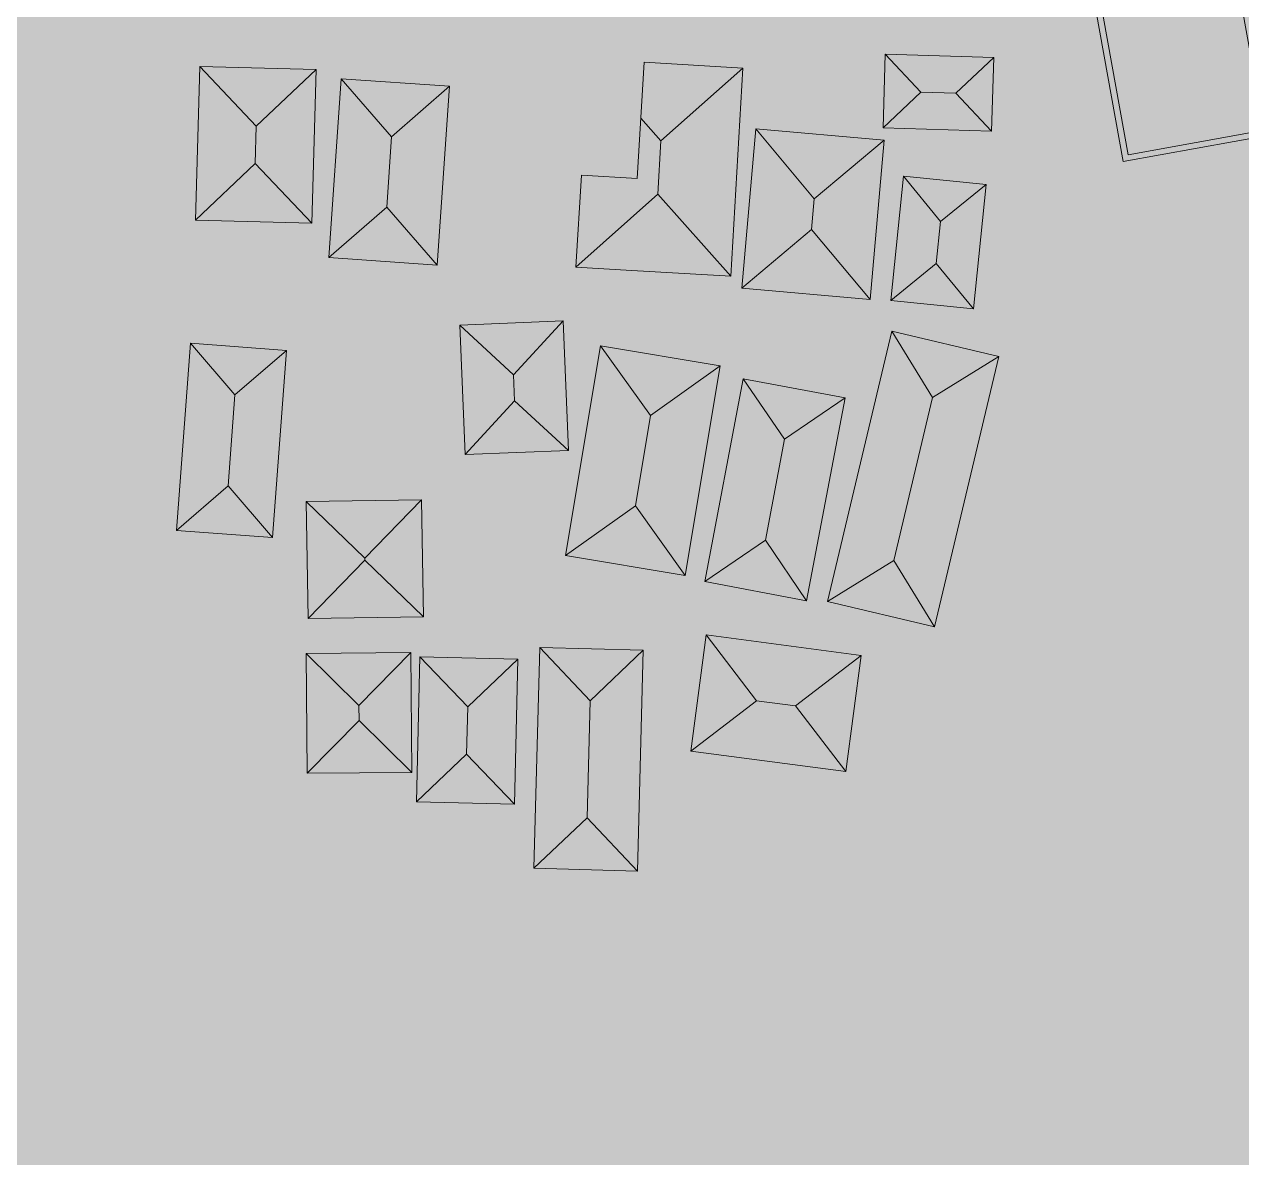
# Model space of a CAD drawing. Header units: metres. Extents: x 305909 to 307171, y 9156037 to 9156671.
# Drawn here: x 306395.1 to 306487.2, y 9156173.2 to 9156258.9 of the extents above; entities that cross this region are included whole.
import ezdxf

# ---------------------------------------------------------------- set-up
doc = ezdxf.new("R2010")
doc.units = ezdxf.units.M
for name, color, linetype, lineweight, true_color in [('B-BANGUNAN_PENDIDIKAN', 7, 'Continuous', 13, 0x78aadc), ('B-BANGUNAN_PERMUKIMAN', 7, 'Continuous', 13, 0xf0cd8c), ('B-BAYANGAN', 7, 'Continuous', 0, 0x76786c), ('Z-R', 7, 'Continuous', 0, 0xfaf4e6), ('Z-SPU-1', 7, 'Continuous', 0, 0xd6e6f7)]:
    doc.layers.add(name, color=color, linetype=linetype, lineweight=lineweight, true_color=true_color)

msp = doc.modelspace()

# ---------------------------------------------------------------- hatches: boundary and pattern name
at = {"layer": 'B-BANGUNAN_PENDIDIKAN', "true_color": 0x6290c6}
h = msp.add_hatch(color=153, dxfattribs=at)
h.dxf.hatch_style = 1
h.paths.add_polyline_path([(306489.414, 9156250.526), (306478.223, 9156248.509), (306471.211, 9156287.403), (306482.402, 9156289.42), (306488.86, 9156290.584), (306491.055, 9156278.409), (306484.598, 9156277.245), (306489.414, 9156250.526)])
at = {"layer": 'B-BANGUNAN_PERMUKIMAN', "true_color": 0xed9467}
h = msp.add_hatch(color=21, dxfattribs=at)
h.dxf.hatch_style = 1
h.paths.add_polyline_path([(306443.239, 9156250.075), (306441.714, 9156251.791), (306441.963, 9156256.026), (306449.439, 9156255.586), (306443.239, 9156250.075)])
at = {"layer": 'B-BANGUNAN_PERMUKIMAN', "true_color": 0xec9366}
h = msp.add_hatch(color=33, dxfattribs=at)
h.dxf.hatch_style = 1
h.paths.add_polyline_path([(306460.212, 9156256.627), (306462.914, 9156253.757), (306460.044, 9156251.056), (306460.043, 9156251.056), (306460.16, 9156254.909), (306460.212, 9156256.627)])
at = {"layer": 'B-BANGUNAN_PERMUKIMAN', "true_color": 0xeb9266}
h = msp.add_hatch(color=33, dxfattribs=at)
h.dxf.hatch_style = 1
h.paths.add_polyline_path([(306468.424, 9156256.379), (306468.424, 9156256.379), (306465.554, 9156253.677), (306462.914, 9156253.757), (306460.212, 9156256.627), (306468.424, 9156256.379)])
at = {"layer": 'B-BANGUNAN_PERMUKIMAN', "true_color": 0xbb7451}
h = msp.add_hatch(color=23, dxfattribs=at)
h.dxf.hatch_style = 1
h.paths.add_polyline_path([(306465.554, 9156253.677), (306468.424, 9156256.379), (306468.256, 9156250.807), (306465.554, 9156253.677)])
at = {"layer": 'B-BANGUNAN_PERMUKIMAN', "true_color": 0xec9366}
h = msp.add_hatch(color=33, dxfattribs=at)
h.dxf.hatch_style = 1
h.paths.add_polyline_path([(306408.33, 9156255.712), (306412.61, 9156251.187), (306412.532, 9156248.371), (306408.007, 9156244.091), (306408.33, 9156255.712)])
at = {"layer": 'B-BANGUNAN_PERMUKIMAN', "true_color": 0xeb9266}
h = msp.add_hatch(color=33, dxfattribs=at)
h.dxf.hatch_style = 1
h.paths.add_polyline_path([(306412.61, 9156251.187), (306408.33, 9156255.712), (306417.135, 9156255.468), (306417.135, 9156255.468), (306412.61, 9156251.187)])
at = {"layer": 'B-BANGUNAN_PERMUKIMAN', "true_color": 0xbb7451}
h = msp.add_hatch(color=23, dxfattribs=at)
h.dxf.hatch_style = 1
h.paths.add_polyline_path([(306416.812, 9156243.846), (306416.812, 9156243.846), (306412.532, 9156248.371), (306412.61, 9156251.187), (306417.135, 9156255.468), (306416.884, 9156246.432), (306416.812, 9156243.846)])
at = {"layer": 'B-BANGUNAN_PERMUKIMAN', "true_color": 0xc37954}
h = msp.add_hatch(color=23, dxfattribs=at)
h.dxf.hatch_style = 1
h.paths.add_polyline_path([(306448.513, 9156239.843), (306443.002, 9156246.043), (306443.239, 9156250.075), (306449.439, 9156255.586), (306448.513, 9156239.843)])
at = {"layer": 'B-BANGUNAN_PERMUKIMAN', "true_color": 0xed9367}
h = msp.add_hatch(color=21, dxfattribs=at)
h.dxf.hatch_style = 1
h.paths.add_polyline_path([(306422.849, 9156250.39), (306422.486, 9156245.072), (306418.103, 9156241.248), (306419.025, 9156254.772), (306422.849, 9156250.39)])
at = {"layer": 'B-BANGUNAN_PERMUKIMAN', "true_color": 0xea9165}
h = msp.add_hatch(color=33, dxfattribs=at)
h.dxf.hatch_style = 1
h.paths.add_polyline_path([(306422.849, 9156250.39), (306419.025, 9156254.772), (306419.025, 9156254.773), (306427.231, 9156254.213), (306422.849, 9156250.39)])
at = {"layer": 'B-BANGUNAN_PERMUKIMAN', "true_color": 0xba7450}
h = msp.add_hatch(color=23, dxfattribs=at)
h.dxf.hatch_style = 1
h.paths.add_polyline_path([(306426.309, 9156240.689), (306422.486, 9156245.072), (306422.849, 9156250.39), (306427.231, 9156254.213), (306427.231, 9156254.213), (306426.309, 9156240.689)])
at = {"layer": 'B-BANGUNAN_PERMUKIMAN', "true_color": 0xbc7551}
h = msp.add_hatch(color=23, dxfattribs=at)
h.dxf.hatch_style = 1
h.paths.add_polyline_path([(306462.914, 9156253.757), (306465.554, 9156253.677), (306468.256, 9156250.807), (306460.044, 9156251.056), (306462.914, 9156253.757)])
at = {"layer": 'B-BANGUNAN_PERMUKIMAN', "true_color": 0xf19668}
h = msp.add_hatch(color=21, dxfattribs=at)
h.dxf.hatch_style = 1
h.paths.add_polyline_path([(306443.239, 9156250.075), (306443.002, 9156246.043), (306436.803, 9156240.532), (306437.212, 9156247.488), (306441.446, 9156247.239), (306441.714, 9156251.791), (306443.239, 9156250.075)])
at = {"layer": 'B-BANGUNAN_PERMUKIMAN', "true_color": 0xed9467}
h = msp.add_hatch(color=21, dxfattribs=at)
h.dxf.hatch_style = 1
h.paths.add_polyline_path([(306454.843, 9156245.704), (306454.637, 9156243.369), (306449.359, 9156238.943), (306449.359, 9156238.943), (306450.418, 9156250.982), (306454.843, 9156245.704)])
at = {"layer": 'B-BANGUNAN_PERMUKIMAN', "true_color": 0xe99165}
h = msp.add_hatch(color=33, dxfattribs=at)
h.dxf.hatch_style = 1
h.paths.add_polyline_path([(306454.843, 9156245.704), (306450.418, 9156250.982), (306450.418, 9156250.982), (306460.121, 9156250.129), (306454.843, 9156245.704)])
at = {"layer": 'B-BANGUNAN_PERMUKIMAN', "true_color": 0xba7350}
h = msp.add_hatch(color=23, dxfattribs=at)
h.dxf.hatch_style = 1
h.paths.add_polyline_path([(306459.062, 9156238.091), (306454.637, 9156243.369), (306454.843, 9156245.704), (306460.121, 9156250.129), (306459.062, 9156238.091)])
at = {"layer": 'B-BANGUNAN_PERMUKIMAN', "true_color": 0xbc7551}
h = msp.add_hatch(color=23, dxfattribs=at)
h.dxf.hatch_style = 1
h.paths.add_polyline_path([(306412.532, 9156248.371), (306416.812, 9156243.846), (306408.007, 9156244.091), (306412.532, 9156248.371)])
at = {"layer": 'B-BANGUNAN_PERMUKIMAN', "true_color": 0xee9467}
h = msp.add_hatch(color=21, dxfattribs=at)
h.dxf.hatch_style = 1
h.paths.add_polyline_path([(306461.593, 9156247.409), (306464.397, 9156243.969), (306464.075, 9156240.805), (306460.636, 9156238.001), (306460.636, 9156238.001), (306461.593, 9156247.409)])
at = {"layer": 'B-BANGUNAN_PERMUKIMAN', "true_color": 0xe99165}
h = msp.add_hatch(color=33, dxfattribs=at)
h.dxf.hatch_style = 1
h.paths.add_polyline_path([(306467.837, 9156246.774), (306464.397, 9156243.969), (306461.593, 9156247.409), (306467.837, 9156246.774)])
at = {"layer": 'B-BANGUNAN_PERMUKIMAN', "true_color": 0xc27954}
h = msp.add_hatch(color=23, dxfattribs=at)
h.dxf.hatch_style = 1
h.paths.add_polyline_path([(306443.002, 9156246.043), (306448.513, 9156239.843), (306441.037, 9156240.283), (306436.803, 9156240.532), (306436.803, 9156240.532), (306443.002, 9156246.043)])
at = {"layer": 'B-BANGUNAN_PERMUKIMAN', "true_color": 0xb97350}
h = msp.add_hatch(color=23, dxfattribs=at)
h.dxf.hatch_style = 1
h.paths.add_polyline_path([(306464.075, 9156240.805), (306464.397, 9156243.969), (306467.837, 9156246.774), (306466.88, 9156237.366), (306464.075, 9156240.805)])
at = {"layer": 'B-BANGUNAN_PERMUKIMAN', "true_color": 0xbd7652}
h = msp.add_hatch(color=23, dxfattribs=at)
h.dxf.hatch_style = 1
h.paths.add_polyline_path([(306422.486, 9156245.072), (306426.309, 9156240.689), (306418.103, 9156241.248), (306422.486, 9156245.072)])
at = {"layer": 'B-BANGUNAN_PERMUKIMAN', "true_color": 0xbe7652}
h = msp.add_hatch(color=23, dxfattribs=at)
h.dxf.hatch_style = 1
h.paths.add_polyline_path([(306454.637, 9156243.369), (306459.062, 9156238.091), (306449.359, 9156238.943), (306454.637, 9156243.369)])
h = msp.add_hatch(color=23, dxfattribs=at)
h.dxf.hatch_style = 1
h.paths.add_polyline_path([(306464.075, 9156240.805), (306466.88, 9156237.366), (306466.88, 9156237.366), (306460.636, 9156238.001), (306464.075, 9156240.805)])
at = {"layer": 'B-BANGUNAN_PERMUKIMAN', "true_color": 0xec9366}
h = msp.add_hatch(color=33, dxfattribs=at)
h.dxf.hatch_style = 1
h.paths.add_polyline_path([(306432.086, 9156232.386), (306428.015, 9156236.139), (306435.839, 9156236.456), (306435.839, 9156236.456), (306432.086, 9156232.386)])
at = {"layer": 'B-BANGUNAN_PERMUKIMAN', "true_color": 0xea9265}
h = msp.add_hatch(color=33, dxfattribs=at)
h.dxf.hatch_style = 1
h.paths.add_polyline_path([(306428.015, 9156236.139), (306432.086, 9156232.386), (306432.165, 9156230.421), (306428.412, 9156226.35), (306428.015, 9156236.139)])
at = {"layer": 'B-BANGUNAN_PERMUKIMAN', "true_color": 0xbd7552}
h = msp.add_hatch(color=23, dxfattribs=at)
h.dxf.hatch_style = 1
h.paths.add_polyline_path([(306432.165, 9156230.421), (306432.086, 9156232.386), (306435.839, 9156236.456), (306436.236, 9156226.667), (306432.165, 9156230.421)])
at = {"layer": 'B-BANGUNAN_PERMUKIMAN', "true_color": 0xf09568}
h = msp.add_hatch(color=21, dxfattribs=at)
h.dxf.hatch_style = 1
h.paths.add_polyline_path([(306460.703, 9156235.684), (306463.792, 9156230.669), (306460.857, 9156218.325), (306455.843, 9156215.237), (306460.703, 9156235.684)])
at = {"layer": 'B-BANGUNAN_PERMUKIMAN', "true_color": 0xe58f63}
h = msp.add_hatch(color=33, dxfattribs=at)
h.dxf.hatch_style = 1
h.paths.add_polyline_path([(306463.792, 9156230.669), (306460.703, 9156235.684), (306468.806, 9156233.758), (306468.806, 9156233.757), (306463.792, 9156230.669)])
at = {"layer": 'B-BANGUNAN_PERMUKIMAN', "true_color": 0xed9467}
h = msp.add_hatch(color=21, dxfattribs=at)
h.dxf.hatch_style = 1
h.paths.add_polyline_path([(306407.637, 9156234.773), (306407.637, 9156234.773), (306410.993, 9156230.874), (306410.478, 9156223.974), (306406.579, 9156220.617), (306406.579, 9156220.617), (306407.637, 9156234.773)])
at = {"layer": 'B-BANGUNAN_PERMUKIMAN', "true_color": 0xea9165}
h = msp.add_hatch(color=33, dxfattribs=at)
h.dxf.hatch_style = 1
h.paths.add_polyline_path([(306410.993, 9156230.874), (306407.637, 9156234.773), (306414.892, 9156234.23), (306410.993, 9156230.874)])
at = {"layer": 'B-BANGUNAN_PERMUKIMAN', "true_color": 0xba7350}
h = msp.add_hatch(color=23, dxfattribs=at)
h.dxf.hatch_style = 1
h.paths.add_polyline_path([(306413.834, 9156220.075), (306410.478, 9156223.974), (306410.993, 9156230.874), (306414.892, 9156234.23), (306413.834, 9156220.075)])
at = {"layer": 'B-BANGUNAN_PERMUKIMAN', "true_color": 0xef9567}
h = msp.add_hatch(color=21, dxfattribs=at)
h.dxf.hatch_style = 1
h.paths.add_polyline_path([(306442.438, 9156229.298), (306441.301, 9156222.476), (306436.02, 9156218.704), (306438.666, 9156234.579), (306438.666, 9156234.579), (306442.438, 9156229.298)])
at = {"layer": 'B-BANGUNAN_PERMUKIMAN', "true_color": 0xe79064}
h = msp.add_hatch(color=33, dxfattribs=at)
h.dxf.hatch_style = 1
h.paths.add_polyline_path([(306442.438, 9156229.298), (306438.666, 9156234.579), (306447.719, 9156233.07), (306442.438, 9156229.298)])
at = {"layer": 'B-BANGUNAN_PERMUKIMAN', "true_color": 0xb87250}
h = msp.add_hatch(color=35, dxfattribs=at)
h.dxf.hatch_style = 1
h.paths.add_polyline_path([(306445.073, 9156217.195), (306441.301, 9156222.476), (306442.438, 9156229.298), (306447.719, 9156233.07), (306445.073, 9156217.195)])
at = {"layer": 'B-BANGUNAN_PERMUKIMAN', "true_color": 0xb7724f}
h = msp.add_hatch(color=35, dxfattribs=at)
h.dxf.hatch_style = 1
h.paths.add_polyline_path([(306460.857, 9156218.325), (306463.792, 9156230.669), (306468.806, 9156233.757), (306463.945, 9156213.31), (306460.857, 9156218.325)])
at = {"layer": 'B-BANGUNAN_PERMUKIMAN', "true_color": 0xf09568}
h = msp.add_hatch(color=21, dxfattribs=at)
h.dxf.hatch_style = 1
h.paths.add_polyline_path([(306449.466, 9156232.091), (306452.587, 9156227.508), (306451.138, 9156219.867), (306446.555, 9156216.745), (306449.466, 9156232.091)])
at = {"layer": 'B-BANGUNAN_PERMUKIMAN', "true_color": 0xe78f64}
h = msp.add_hatch(color=33, dxfattribs=at)
h.dxf.hatch_style = 1
h.paths.add_polyline_path([(306452.587, 9156227.508), (306449.466, 9156232.091), (306450.877, 9156231.823), (306457.169, 9156230.63), (306457.169, 9156230.629), (306452.587, 9156227.508)])
at = {"layer": 'B-BANGUNAN_PERMUKIMAN', "true_color": 0xbb7451}
h = msp.add_hatch(color=23, dxfattribs=at)
h.dxf.hatch_style = 1
h.paths.add_polyline_path([(306432.165, 9156230.421), (306436.236, 9156226.667), (306436.236, 9156226.667), (306428.412, 9156226.35), (306432.165, 9156230.421)])
at = {"layer": 'B-BANGUNAN_PERMUKIMAN', "true_color": 0xb7724f}
h = msp.add_hatch(color=35, dxfattribs=at)
h.dxf.hatch_style = 1
h.paths.add_polyline_path([(306451.138, 9156219.867), (306452.587, 9156227.508), (306457.169, 9156230.629), (306454.259, 9156215.284), (306451.138, 9156219.867)])
at = {"layer": 'B-BANGUNAN_PERMUKIMAN', "true_color": 0xbd7652}
h = msp.add_hatch(color=23, dxfattribs=at)
h.dxf.hatch_style = 1
h.paths.add_polyline_path([(306410.478, 9156223.974), (306413.834, 9156220.075), (306406.579, 9156220.617), (306410.478, 9156223.974)])
at = {"layer": 'B-BANGUNAN_PERMUKIMAN', "true_color": 0xec9366}
h = msp.add_hatch(color=33, dxfattribs=at)
h.dxf.hatch_style = 1
h.paths.add_polyline_path([(306425.123, 9156222.936), (306420.823, 9156218.505), (306416.392, 9156222.806), (306425.123, 9156222.936)])
at = {"layer": 'B-BANGUNAN_PERMUKIMAN', "true_color": 0xbc7551}
h = msp.add_hatch(color=23, dxfattribs=at)
h.dxf.hatch_style = 1
h.paths.add_polyline_path([(306425.256, 9156214.073), (306420.825, 9156218.373), (306420.823, 9156218.505), (306425.123, 9156222.936), (306425.256, 9156214.073)])
at = {"layer": 'B-BANGUNAN_PERMUKIMAN', "true_color": 0xeb9266}
h = msp.add_hatch(color=33, dxfattribs=at)
h.dxf.hatch_style = 1
h.paths.add_polyline_path([(306420.823, 9156218.505), (306420.825, 9156218.373), (306416.525, 9156213.942), (306416.525, 9156213.942), (306416.392, 9156222.806), (306420.823, 9156218.505)])
at = {"layer": 'B-BANGUNAN_PERMUKIMAN', "true_color": 0xc07753}
h = msp.add_hatch(color=23, dxfattribs=at)
h.dxf.hatch_style = 1
h.paths.add_polyline_path([(306436.02, 9156218.704), (306436.02, 9156218.704), (306441.301, 9156222.476), (306445.073, 9156217.195), (306436.02, 9156218.704)])
at = {"layer": 'B-BANGUNAN_PERMUKIMAN', "true_color": 0xc07853}
h = msp.add_hatch(color=23, dxfattribs=at)
h.dxf.hatch_style = 1
h.paths.add_polyline_path([(306451.138, 9156219.867), (306454.259, 9156215.284), (306454.259, 9156215.284), (306446.555, 9156216.745), (306451.138, 9156219.867)])
at = {"layer": 'B-BANGUNAN_PERMUKIMAN', "true_color": 0xbb7451}
h = msp.add_hatch(color=23, dxfattribs=at)
h.dxf.hatch_style = 1
h.paths.add_polyline_path([(306420.825, 9156218.373), (306425.256, 9156214.073), (306416.525, 9156213.942), (306420.825, 9156218.373)])
at = {"layer": 'B-BANGUNAN_PERMUKIMAN', "true_color": 0xc27854}
h = msp.add_hatch(color=23, dxfattribs=at)
h.dxf.hatch_style = 1
h.paths.add_polyline_path([(306460.857, 9156218.325), (306463.945, 9156213.31), (306455.843, 9156215.237), (306460.857, 9156218.325)])
at = {"layer": 'B-BANGUNAN_PERMUKIMAN', "true_color": 0xee9467}
h = msp.add_hatch(color=21, dxfattribs=at)
h.dxf.hatch_style = 1
h.paths.add_polyline_path([(306450.475, 9156207.732), (306445.502, 9156203.923), (306446.666, 9156212.706), (306450.475, 9156207.732)])
at = {"layer": 'B-BANGUNAN_PERMUKIMAN', "true_color": 0xe89064}
h = msp.add_hatch(color=33, dxfattribs=at)
h.dxf.hatch_style = 1
h.paths.add_polyline_path([(306458.397, 9156211.152), (306453.423, 9156207.342), (306450.475, 9156207.732), (306446.666, 9156212.706), (306446.666, 9156212.707), (306458.397, 9156211.152)])
at = {"layer": 'B-BANGUNAN_PERMUKIMAN', "true_color": 0xec9366}
h = msp.add_hatch(color=33, dxfattribs=at)
h.dxf.hatch_style = 1
h.paths.add_polyline_path([(306420.384, 9156207.379), (306416.389, 9156211.313), (306424.318, 9156211.374), (306420.384, 9156207.379)])
at = {"layer": 'B-BANGUNAN_PERMUKIMAN', "true_color": 0xeb9266}
h = msp.add_hatch(color=33, dxfattribs=at)
h.dxf.hatch_style = 1
h.paths.add_polyline_path([(306420.384, 9156207.379), (306420.393, 9156206.241), (306416.46, 9156202.246), (306416.389, 9156211.313), (306420.384, 9156207.379)])
at = {"layer": 'B-BANGUNAN_PERMUKIMAN', "true_color": 0xbc7551}
h = msp.add_hatch(color=23, dxfattribs=at)
h.dxf.hatch_style = 1
h.paths.add_polyline_path([(306424.388, 9156202.307), (306420.393, 9156206.241), (306420.384, 9156207.379), (306424.318, 9156211.374), (306424.318, 9156211.374), (306424.388, 9156202.307)])
at = {"layer": 'B-BANGUNAN_PERMUKIMAN', "true_color": 0xec9366}
h = msp.add_hatch(color=33, dxfattribs=at)
h.dxf.hatch_style = 1
h.paths.add_polyline_path([(306428.616, 9156207.257), (306428.53, 9156203.694), (306424.732, 9156200.074), (306424.997, 9156211.055), (306424.997, 9156211.055), (306428.616, 9156207.257)])
at = {"layer": 'B-BANGUNAN_PERMUKIMAN', "true_color": 0xeb9266}
h = msp.add_hatch(color=33, dxfattribs=at)
h.dxf.hatch_style = 1
h.paths.add_polyline_path([(306428.616, 9156207.257), (306424.997, 9156211.055), (306432.414, 9156210.876), (306428.616, 9156207.257)])
at = {"layer": 'B-BANGUNAN_PERMUKIMAN', "true_color": 0xbb7451}
h = msp.add_hatch(color=23, dxfattribs=at)
h.dxf.hatch_style = 1
h.paths.add_polyline_path([(306432.149, 9156199.896), (306428.53, 9156203.694), (306428.616, 9156207.257), (306432.414, 9156210.876), (306432.149, 9156199.896)])
at = {"layer": 'B-BANGUNAN_PERMUKIMAN', "true_color": 0xec9366}
h = msp.add_hatch(color=33, dxfattribs=at)
h.dxf.hatch_style = 1
h.paths.add_polyline_path([(306434.071, 9156211.754), (306437.881, 9156207.733), (306437.642, 9156198.869), (306433.62, 9156195.059), (306434.071, 9156211.754)])
at = {"layer": 'B-BANGUNAN_PERMUKIMAN', "true_color": 0xeb9266}
h = msp.add_hatch(color=33, dxfattribs=at)
h.dxf.hatch_style = 1
h.paths.add_polyline_path([(306437.881, 9156207.733), (306434.071, 9156211.754), (306441.903, 9156211.543), (306437.881, 9156207.733)])
at = {"layer": 'B-BANGUNAN_PERMUKIMAN', "true_color": 0xbb7451}
h = msp.add_hatch(color=23, dxfattribs=at)
h.dxf.hatch_style = 1
h.paths.add_polyline_path([(306437.642, 9156198.869), (306437.881, 9156207.733), (306441.903, 9156211.543), (306441.903, 9156211.543), (306441.452, 9156194.848), (306437.642, 9156198.869)])
at = {"layer": 'B-BANGUNAN_PERMUKIMAN', "true_color": 0xb97350}
h = msp.add_hatch(color=23, dxfattribs=at)
h.dxf.hatch_style = 1
h.paths.add_polyline_path([(306453.423, 9156207.342), (306458.397, 9156211.152), (306457.233, 9156202.368), (306457.233, 9156202.368), (306453.423, 9156207.342)])
at = {"layer": 'B-BANGUNAN_PERMUKIMAN', "true_color": 0xbf7753}
h = msp.add_hatch(color=23, dxfattribs=at)
h.dxf.hatch_style = 1
h.paths.add_polyline_path([(306450.475, 9156207.732), (306453.423, 9156207.342), (306457.233, 9156202.368), (306445.502, 9156203.922), (306445.502, 9156203.923), (306450.475, 9156207.732)])
at = {"layer": 'B-BANGUNAN_PERMUKIMAN', "true_color": 0xbb7451}
h = msp.add_hatch(color=23, dxfattribs=at)
h.dxf.hatch_style = 1
h.paths.add_polyline_path([(306416.46, 9156202.246), (306416.46, 9156202.246), (306420.393, 9156206.241), (306424.388, 9156202.307), (306416.46, 9156202.246)])
at = {"layer": 'B-BANGUNAN_PERMUKIMAN', "true_color": 0xbc7551}
h = msp.add_hatch(color=23, dxfattribs=at)
h.dxf.hatch_style = 1
h.paths.add_polyline_path([(306424.732, 9156200.074), (306428.53, 9156203.694), (306432.149, 9156199.896), (306424.732, 9156200.074)])
h = msp.add_hatch(color=23, dxfattribs=at)
h.dxf.hatch_style = 1
h.paths.add_polyline_path([(306437.642, 9156198.869), (306441.452, 9156194.848), (306441.452, 9156194.848), (306433.62, 9156195.059), (306437.642, 9156198.869)])
at = {"layer": 'B-BAYANGAN', "true_color": 0x76786c}
h = msp.add_hatch(color=8, dxfattribs=at)
h.dxf.hatch_style = 1
h.paths.add_polyline_path([(306490.464, 9156249.477), (306479.273, 9156247.459), (306472.261, 9156286.353), (306483.452, 9156288.37), (306489.91, 9156289.534), (306492.105, 9156277.359), (306485.648, 9156276.195), (306490.464, 9156249.477)])
h = msp.add_hatch(color=8, dxfattribs=at)
h.dxf.hatch_style = 1
h.paths.add_polyline_path([(306450.189, 9156254.836), (306449.263, 9156239.093), (306441.787, 9156239.533), (306437.553, 9156239.782), (306437.962, 9156246.738), (306442.196, 9156246.489), (306442.713, 9156255.276), (306450.189, 9156254.836)])
h = msp.add_hatch(color=8, dxfattribs=at)
h.dxf.hatch_style = 1
h.paths.add_polyline_path([(306469.174, 9156255.629), (306469.006, 9156250.057), (306460.793, 9156250.306), (306460.962, 9156255.878), (306469.174, 9156255.629)])
h = msp.add_hatch(color=8, dxfattribs=at)
h.dxf.hatch_style = 1
h.paths.add_polyline_path([(306417.885, 9156254.718), (306417.562, 9156243.096), (306408.757, 9156243.341), (306409.08, 9156254.962), (306417.885, 9156254.718)])
h = msp.add_hatch(color=8, dxfattribs=at)
h.dxf.hatch_style = 1
h.paths.add_polyline_path([(306427.981, 9156253.463), (306427.059, 9156239.939), (306418.853, 9156240.498), (306419.775, 9156254.023), (306427.981, 9156253.463)])
h = msp.add_hatch(color=8, dxfattribs=at)
h.dxf.hatch_style = 1
h.paths.add_polyline_path([(306460.871, 9156249.379), (306459.812, 9156237.341), (306450.109, 9156238.193), (306451.168, 9156250.232), (306460.871, 9156249.379)])
h = msp.add_hatch(color=8, dxfattribs=at)
h.dxf.hatch_style = 1
h.paths.add_polyline_path([(306468.587, 9156246.024), (306467.63, 9156236.616), (306461.386, 9156237.251), (306462.342, 9156246.659), (306468.587, 9156246.024)])
h = msp.add_hatch(color=8, dxfattribs=at)
h.dxf.hatch_style = 1
h.paths.add_polyline_path([(306436.986, 9156225.917), (306429.162, 9156225.6), (306428.765, 9156235.389), (306436.589, 9156235.706), (306436.986, 9156225.917)])
h = msp.add_hatch(color=8, dxfattribs=at)
h.dxf.hatch_style = 1
h.paths.add_polyline_path([(306469.556, 9156233.008), (306464.695, 9156212.56), (306456.592, 9156214.487), (306461.453, 9156234.934), (306469.556, 9156233.008)])
h = msp.add_hatch(color=8, dxfattribs=at)
h.dxf.hatch_style = 1
h.paths.add_polyline_path([(306415.642, 9156233.48), (306414.584, 9156219.325), (306407.329, 9156219.867), (306408.387, 9156234.023), (306415.642, 9156233.48)])
h = msp.add_hatch(color=8, dxfattribs=at)
h.dxf.hatch_style = 1
h.paths.add_polyline_path([(306448.469, 9156232.32), (306445.823, 9156216.445), (306436.77, 9156217.954), (306439.416, 9156233.829), (306448.469, 9156232.32)])
h = msp.add_hatch(color=8, dxfattribs=at)
h.dxf.hatch_style = 1
h.paths.add_polyline_path([(306457.919, 9156229.88), (306455.009, 9156214.534), (306447.305, 9156215.995), (306450.215, 9156231.341), (306457.919, 9156229.88)])
h = msp.add_hatch(color=8, dxfattribs=at)
h.dxf.hatch_style = 1
h.paths.add_polyline_path([(306426.006, 9156213.323), (306417.275, 9156213.192), (306417.142, 9156222.056), (306425.873, 9156222.186), (306426.006, 9156213.323)])
h = msp.add_hatch(color=8, dxfattribs=at)
h.dxf.hatch_style = 1
h.paths.add_polyline_path([(306459.147, 9156210.402), (306457.983, 9156201.618), (306446.252, 9156203.172), (306447.416, 9156211.957), (306459.147, 9156210.402)])
h = msp.add_hatch(color=8, dxfattribs=at)
h.dxf.hatch_style = 1
h.paths.add_polyline_path([(306442.653, 9156210.793), (306442.202, 9156194.097), (306434.37, 9156194.309), (306434.821, 9156211.004), (306442.653, 9156210.793)])
h = msp.add_hatch(color=8, dxfattribs=at)
h.dxf.hatch_style = 1
h.paths.add_polyline_path([(306425.138, 9156201.557), (306417.21, 9156201.496), (306417.139, 9156210.563), (306425.068, 9156210.624), (306425.138, 9156201.557)])
h = msp.add_hatch(color=8, dxfattribs=at)
h.dxf.hatch_style = 1
h.paths.add_polyline_path([(306433.164, 9156210.126), (306432.899, 9156199.146), (306425.482, 9156199.324), (306425.747, 9156210.305), (306433.164, 9156210.126)])
at = {"layer": 'Z-R', "true_color": 0xf4f2ec}
h = msp.add_hatch(color=7, dxfattribs=at)
h.dxf.hatch_style = 1
h.paths.add_polyline_path([(306624.289, 9156242.595), (306556.388, 9156238.052), (306554.003, 9156281.952), (306509.625, 9156279.089), (306499.604, 9156305.811), (306466.679, 9156301.994), (306472.882, 9156235.666), (306497.912, 9156229.062), (306526.804, 9156228.986), (306531.575, 9156219.919), (306532.491, 9156127.582), (306486.314, 9156132.333), (306393.989, 9156155.199), (306332.726, 9156171.593), (306288.72, 9156190.576), (306259.621, 9156211.151), (306259.621, 9156409.341), (306281.946, 9156409.003), (306338.236, 9156402.748), (306341.903, 9156461.433), (306341.903, 9156461.433), (306341.904, 9156461.433), (306369.777, 9156457.841), (306369.778, 9156457.841), (306369.779, 9156457.84), (306369.78, 9156457.84), (306369.78, 9156457.84), (306369.781, 9156457.839), (306369.782, 9156457.838), (306369.783, 9156457.838), (306369.783, 9156457.837), (306369.784, 9156457.836), (306369.784, 9156457.835), (306369.785, 9156457.834), (306369.785, 9156457.833), (306369.785, 9156457.832), (306369.785, 9156457.831), (306369.785, 9156457.83), (306369.785, 9156457.829), (306360, 9156400.45), (306360, 9156400.449), (306360, 9156400.449), (306360, 9156380), (306360, 9156380), (306360, 9156380), (306440, 9156380), (306440, 9156380), (306440, 9156380), (306440, 9156532.835), (306440, 9156532.835), (306440, 9156532.835), (306424.61, 9156536.081), (306424.61, 9156536.081), (306385.74, 9156542.791), (306385.74, 9156542.791), (306305.003, 9156549.608), (306305.003, 9156549.608), (306259.621, 9156554.648), (306259.621, 9156558.541), (306291.75, 9156555.548), (306369.455, 9156545.532), (306504.834, 9156523.084), (306572.178, 9156510.306), (306677.166, 9156490.276), (306764.133, 9156475.064), (306735.941, 9156145.416), (306694.109, 9156139.201), (306694.292, 9156206.558), (306623.212, 9156213.87), (306624.289, 9156242.595)])
at = {"layer": 'Z-SPU-1', "true_color": 0xeef0f3}
h = msp.add_hatch(color=7, dxfattribs=at)
h.dxf.hatch_style = 1
h.paths.add_polyline_path([(306596.424, 9156127.396), (306534.299, 9156127.396), (306532.491, 9156127.582), (306531.575, 9156219.919), (306526.804, 9156228.986), (306497.912, 9156229.062), (306472.882, 9156235.666), (306466.679, 9156301.994), (306499.604, 9156305.811), (306509.625, 9156279.089), (306554.003, 9156281.952), (306556.388, 9156238.052), (306624.289, 9156242.595), (306623.212, 9156213.87), (306694.292, 9156206.558), (306694.109, 9156139.201), (306682.572, 9156137.435), (306647.045, 9156131.998), (306596.424, 9156127.396)])

# ---------------------------------------------------------------- linework, layer by layer
at = {"layer": 'B-BANGUNAN_PENDIDIKAN', "color": 167, "lineweight": 13, "true_color": 0x354f6c}
msp.add_lwpolyline([(306489.414, 9156250.526), (306478.223, 9156248.509), (306471.211, 9156287.403), (306482.402, 9156289.42), (306488.86, 9156290.584), (306491.055, 9156278.409), (306484.598, 9156277.245), (306489.414, 9156250.526)], close=True, dxfattribs=at)
at = {"layer": 'B-BANGUNAN_PENDIDIKAN', "color": 161, "lineweight": 9, "true_color": 0x73a9e9}
msp.add_lwpolyline([(306488.891, 9156250.89), (306478.586, 9156249.032), (306471.734, 9156287.04), (306482.482, 9156288.978), (306488.497, 9156290.062), (306490.532, 9156278.772), (306484.518, 9156277.688), (306484.475, 9156277.678), (306484.433, 9156277.663), (306484.393, 9156277.645), (306484.354, 9156277.623), (306484.318, 9156277.598), (306484.285, 9156277.569), (306484.255, 9156277.536), (306484.228, 9156277.501), (306484.205, 9156277.464), (306484.185, 9156277.424), (306484.169, 9156277.383), (306484.158, 9156277.34), (306484.151, 9156277.297), (306484.148, 9156277.253), (306484.149, 9156277.209), (306484.155, 9156277.165), (306488.891, 9156250.89)], close=True, dxfattribs=at)
at = {"layer": 'B-BANGUNAN_PERMUKIMAN', "color": 27, "lineweight": 9, "true_color": 0x744832}
for p, q in [((306460.212, 9156256.627), (306462.914, 9156253.757)), ((306468.424, 9156256.379), (306465.554, 9156253.677)), ((306408.33, 9156255.712), (306412.61, 9156251.187)), ((306417.135, 9156255.468), (306412.61, 9156251.187)), ((306449.439, 9156255.586), (306443.239, 9156250.075)), ((306419.025, 9156254.772), (306422.849, 9156250.39)), ((306427.231, 9156254.213), (306422.849, 9156250.39)), ((306460.044, 9156251.056), (306462.914, 9156253.757)), ((306465.554, 9156253.677), (306462.914, 9156253.757)), ((306468.256, 9156250.807), (306465.554, 9156253.677)), ((306441.714, 9156251.791), (306443.239, 9156250.075)), ((306412.532, 9156248.371), (306412.61, 9156251.187)), ((306450.418, 9156250.982), (306454.843, 9156245.704)), ((306422.486, 9156245.072), (306422.849, 9156250.39)), ((306443.239, 9156250.075), (306443.002, 9156246.043)), ((306460.121, 9156250.129), (306454.843, 9156245.704)), ((306408.007, 9156244.091), (306412.532, 9156248.371)), ((306416.812, 9156243.846), (306412.532, 9156248.371)), ((306461.593, 9156247.409), (306464.397, 9156243.969)), ((306436.803, 9156240.532), (306443.002, 9156246.043)), ((306448.513, 9156239.843), (306443.002, 9156246.043)), ((306467.837, 9156246.774), (306464.397, 9156243.969)), ((306418.103, 9156241.248), (306422.486, 9156245.072)), ((306426.309, 9156240.689), (306422.486, 9156245.072)), ((306454.843, 9156245.704), (306454.637, 9156243.369)), ((306449.359, 9156238.943), (306454.637, 9156243.369)), ((306459.062, 9156238.091), (306454.637, 9156243.369)), ((306464.075, 9156240.805), (306464.397, 9156243.969)), ((306460.636, 9156238.001), (306464.075, 9156240.805)), ((306466.88, 9156237.366), (306464.075, 9156240.805)), ((306428.015, 9156236.139), (306432.086, 9156232.386)), ((306435.839, 9156236.456), (306432.086, 9156232.386)), ((306460.703, 9156235.684), (306463.792, 9156230.669)), ((306407.637, 9156234.773), (306410.993, 9156230.874)), ((306414.892, 9156234.23), (306410.993, 9156230.874)), ((306438.666, 9156234.579), (306442.438, 9156229.298)), ((306447.719, 9156233.07), (306442.438, 9156229.298)), ((306468.806, 9156233.757), (306463.792, 9156230.669)), ((306432.165, 9156230.421), (306432.086, 9156232.386)), ((306449.466, 9156232.091), (306452.587, 9156227.508)), ((306410.993, 9156230.874), (306410.478, 9156223.974)), ((306428.412, 9156226.35), (306432.165, 9156230.421)), ((306436.236, 9156226.667), (306432.165, 9156230.421)), ((306457.169, 9156230.629), (306452.587, 9156227.508)), ((306460.857, 9156218.325), (306463.792, 9156230.669)), ((306442.438, 9156229.298), (306441.301, 9156222.476)), ((306452.587, 9156227.508), (306451.138, 9156219.867)), ((306406.579, 9156220.617), (306410.478, 9156223.974)), ((306413.834, 9156220.075), (306410.478, 9156223.974)), ((306425.123, 9156222.936), (306420.823, 9156218.505)), ((306416.392, 9156222.806), (306420.823, 9156218.505)), ((306436.02, 9156218.704), (306441.301, 9156222.476)), ((306445.073, 9156217.195), (306441.301, 9156222.476)), ((306446.555, 9156216.745), (306451.138, 9156219.867)), ((306454.259, 9156215.284), (306451.138, 9156219.867)), ((306416.525, 9156213.942), (306420.825, 9156218.373)), ((306420.825, 9156218.373), (306420.823, 9156218.505)), ((306425.256, 9156214.073), (306420.825, 9156218.373)), ((306455.843, 9156215.237), (306460.857, 9156218.325)), ((306463.945, 9156213.31), (306460.857, 9156218.325)), ((306446.666, 9156212.706), (306450.475, 9156207.732)), ((306416.389, 9156211.313), (306420.384, 9156207.379)), ((306424.318, 9156211.374), (306420.384, 9156207.379)), ((306424.997, 9156211.055), (306428.616, 9156207.257)), ((306432.414, 9156210.876), (306428.616, 9156207.257)), ((306434.071, 9156211.754), (306437.881, 9156207.733)), ((306441.903, 9156211.543), (306437.881, 9156207.733)), ((306458.397, 9156211.152), (306453.423, 9156207.342)), ((306420.384, 9156207.379), (306420.393, 9156206.241)), ((306428.616, 9156207.257), (306428.53, 9156203.694)), ((306437.642, 9156198.869), (306437.881, 9156207.733)), ((306445.502, 9156203.923), (306450.475, 9156207.732)), ((306453.423, 9156207.342), (306450.475, 9156207.732)), ((306457.233, 9156202.368), (306453.423, 9156207.342)), ((306416.46, 9156202.246), (306420.393, 9156206.241)), ((306424.388, 9156202.307), (306420.393, 9156206.241)), ((306424.732, 9156200.074), (306428.53, 9156203.694)), ((306432.149, 9156199.896), (306428.53, 9156203.694)), ((306433.62, 9156195.059), (306437.642, 9156198.869)), ((306441.452, 9156194.848), (306437.642, 9156198.869))]:
    msp.add_line(p, q, dxfattribs=at)
at = {"layer": 'B-BANGUNAN_PERMUKIMAN', "color": 27, "lineweight": 13, "true_color": 0x744832}
for points in [[(306449.439, 9156255.586), (306448.513, 9156239.843), (306441.037, 9156240.283), (306436.803, 9156240.532), (306437.212, 9156247.488), (306441.446, 9156247.239), (306441.963, 9156256.026), (306449.439, 9156255.586)], [(306468.424, 9156256.379), (306468.256, 9156250.807), (306460.043, 9156251.056), (306460.212, 9156256.628), (306468.424, 9156256.379)], [(306417.135, 9156255.468), (306416.812, 9156243.846), (306408.007, 9156244.091), (306408.33, 9156255.712), (306417.135, 9156255.468)], [(306427.231, 9156254.213), (306426.309, 9156240.689), (306418.103, 9156241.248), (306419.025, 9156254.773), (306427.231, 9156254.213)], [(306460.121, 9156250.129), (306459.062, 9156238.091), (306449.359, 9156238.943), (306450.418, 9156250.982), (306460.121, 9156250.129)], [(306467.837, 9156246.774), (306466.88, 9156237.366), (306460.636, 9156238.001), (306461.592, 9156247.409), (306467.837, 9156246.774)], [(306436.236, 9156226.667), (306428.412, 9156226.35), (306428.015, 9156236.139), (306435.839, 9156236.456), (306436.236, 9156226.667)], [(306468.806, 9156233.758), (306463.945, 9156213.31), (306455.842, 9156215.237), (306460.703, 9156235.684), (306468.806, 9156233.758)], [(306414.892, 9156234.23), (306413.834, 9156220.075), (306406.579, 9156220.617), (306407.637, 9156234.773), (306414.892, 9156234.23)], [(306447.719, 9156233.07), (306445.073, 9156217.195), (306436.02, 9156218.704), (306438.666, 9156234.579), (306447.719, 9156233.07)], [(306457.169, 9156230.63), (306454.259, 9156215.284), (306446.555, 9156216.745), (306449.465, 9156232.091), (306457.169, 9156230.63)], [(306425.256, 9156214.073), (306416.525, 9156213.942), (306416.392, 9156222.806), (306425.123, 9156222.936), (306425.256, 9156214.073)], [(306458.397, 9156211.152), (306457.233, 9156202.368), (306445.502, 9156203.922), (306446.666, 9156212.707), (306458.397, 9156211.152)], [(306424.388, 9156202.307), (306416.46, 9156202.246), (306416.389, 9156211.313), (306424.318, 9156211.374), (306424.388, 9156202.307)], [(306432.414, 9156210.876), (306432.149, 9156199.896), (306424.732, 9156200.074), (306424.997, 9156211.055), (306432.414, 9156210.876)], [(306441.903, 9156211.543), (306441.452, 9156194.847), (306433.62, 9156195.059), (306434.071, 9156211.754), (306441.903, 9156211.543)]]:
    msp.add_lwpolyline(points, close=True, dxfattribs=at)

doc.saveas('drawing.dxf')
